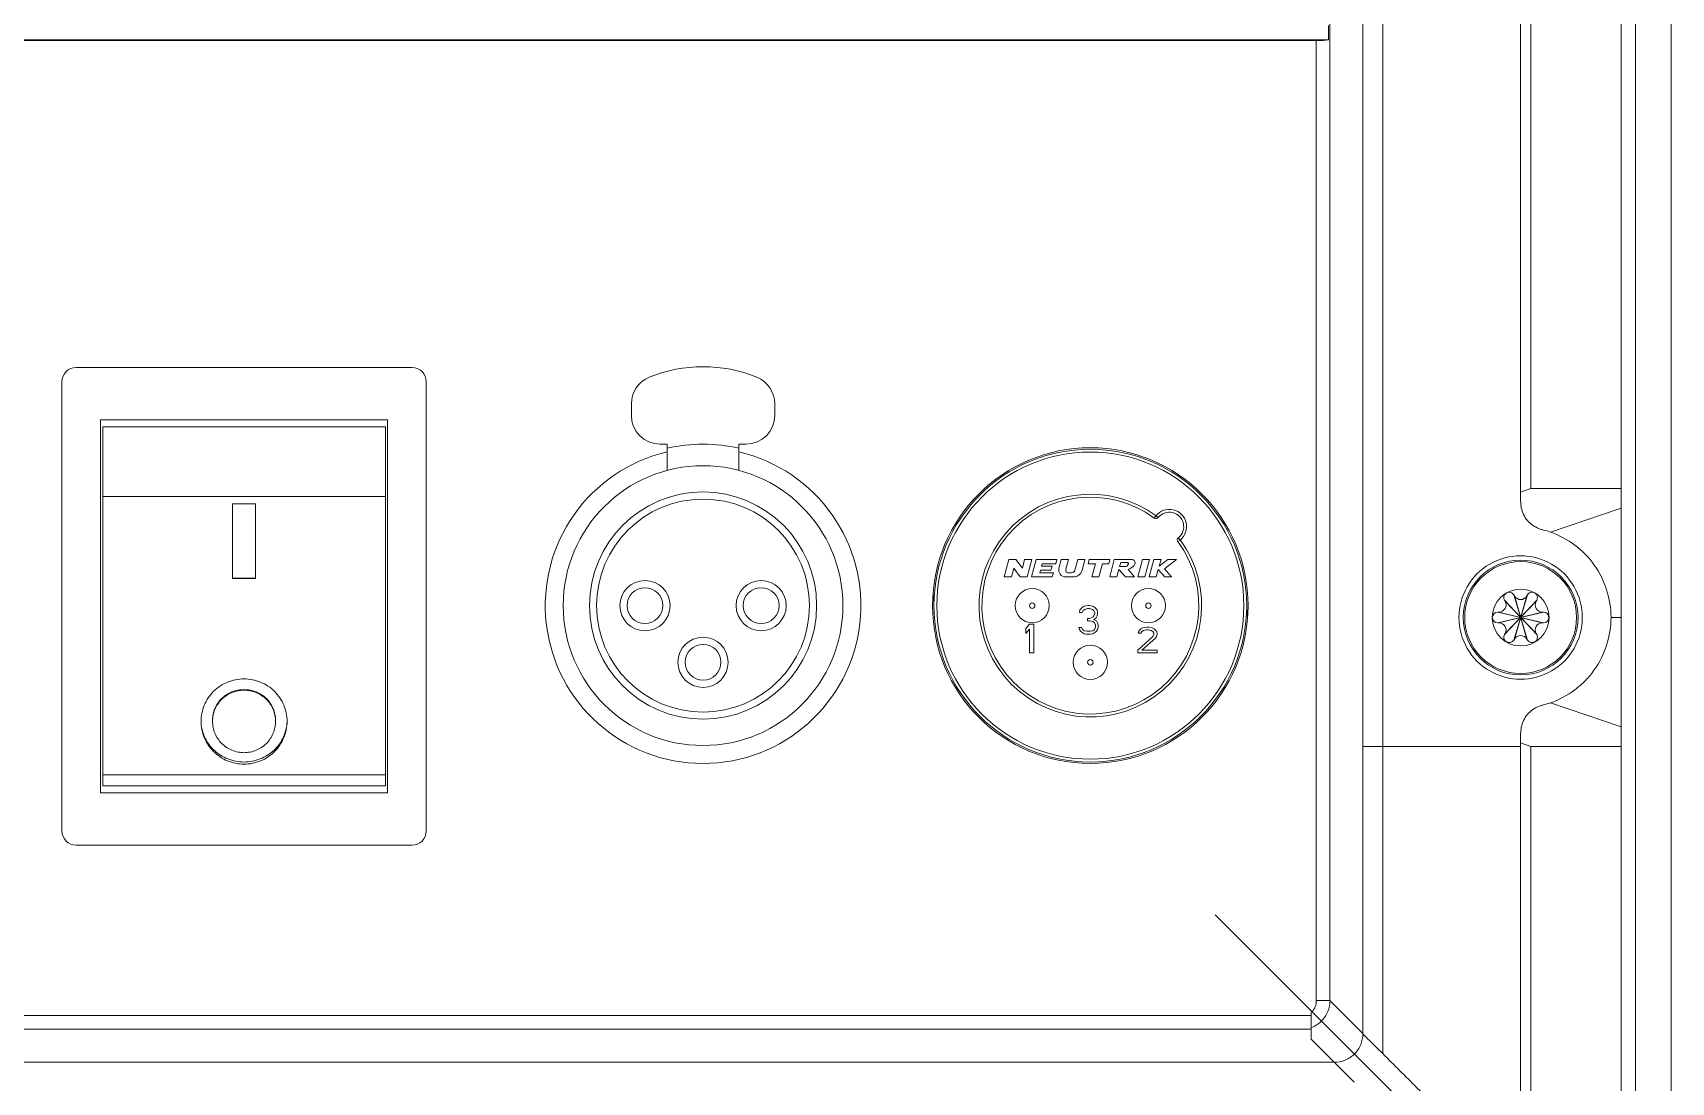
# Model space of a CAD drawing. Header units: millimetres. Extents: x 1177 to 4147, y 93 to 2194.
# Drawn here: x 3449.6 to 3563.8, y 1449.5 to 1522.6 of the extents above; entities that cross this region are included whole.
import ezdxf

# ---------------------------------------------------------------- set-up
doc = ezdxf.new("R2010")
doc.units = ezdxf.units.MM
doc.header["$LTSCALE"] = 0.1
doc.layers.get('0').update_dxf_attribs({"lineweight": 13})

msp = doc.modelspace()

# ---------------------------------------------------------------- linework, layer by layer
for p, q in [((3561.3, 1826.89), (3561.3, 1436.89)), ((3563.8, 1826.89), (3563.8, 1436.89)), ((3560.3, 1472.89), (3560.3, 1790.9)), ((3540, 1617.89), (3540, 1455.19)), ((3543.69, 1472.89), (3543.69, 1617.5)), ((3542.3, 1590.89), (3542.3, 1472.89)), ((3553.3, 1490.63), (3553.3, 1563.19)), ((3554, 1490.89), (3554, 1562.92)), ((3539.9, 1522.14), (3539.9, 1523.14)), ((3384.69, 1522.14), (3539.9, 1522.14)), ((3385.56, 1522.1), (3539.04, 1522.1)), ((3539.04, 1522.1), (3539.04, 1455.19)), ((3452.6, 1499.32), (3476, 1499.32)), ((3451.6, 1467.02), (3451.6, 1498.32)), ((3477, 1498.32), (3477, 1467.02)), ((3491.3, 1496.78), (3491.3, 1495.97)), ((3501.3, 1495.97), (3501.3, 1496.78)), ((3454.3, 1495.67), (3474.3, 1495.67)), ((3454.3, 1469.67), (3454.3, 1495.67)), ((3474.3, 1495.67), (3474.3, 1469.67)), ((3474.15, 1495.17), (3454.45, 1495.17)), ((3454.45, 1470.17), (3454.45, 1495.17)), ((3474.15, 1495.17), (3474.15, 1470.17)), ((3493.3, 1493.97), (3493.8, 1493.97)), ((3493.8, 1493.97), (3493.8, 1492.14)), ((3498.8, 1493.97), (3499.3, 1493.97)), ((3498.8, 1492.14), (3498.8, 1493.97)), ((3526.7, 1493.11), (3526.7, 1493.07)), ((3553.3, 1490.63), (3554, 1490.89)), ((3560.3, 1490.89), (3554, 1490.89)), ((3454.45, 1490.33), (3474.15, 1490.33)), ((3463.5, 1489.82), (3465.1, 1489.82)), ((3463.5, 1489.82), (3463.5, 1484.6)), ((3465.1, 1484.6), (3465.1, 1489.82)), ((3527.87, 1488.98), (3527.76, 1488.82)), ((3528.03, 1488.86), (3527.87, 1488.98)), ((3555.37, 1487.85), (3560.3, 1489.52)), ((3529.4, 1487.18), (3529.56, 1487.29)), ((3529.56, 1487.29), (3529.44, 1487.45)), ((3517.3, 1484.72), (3517.62, 1485.93)), ((3517.62, 1485.93), (3518.11, 1485.93)), ((3517.96, 1485.32), (3517.8, 1484.72)), ((3518.41, 1484.72), (3517.96, 1485.32)), ((3518.11, 1485.93), (3518.56, 1485.33)), ((3518.56, 1485.33), (3518.72, 1485.93)), ((3518.72, 1485.93), (3519.22, 1485.93)), ((3519.22, 1485.93), (3518.9, 1484.72)), ((3519.2, 1484.72), (3519.52, 1485.93)), ((3519.52, 1485.93), (3520.97, 1485.93)), ((3519.82, 1485.18), (3519.78, 1485.01)), ((3519.78, 1485.01), (3520.73, 1485.01)), ((3520.55, 1485.18), (3519.82, 1485.18)), ((3519.95, 1485.64), (3519.9, 1485.47)), ((3519.9, 1485.47), (3520.63, 1485.47)), ((3520.9, 1485.64), (3519.95, 1485.64)), ((3520.63, 1485.47), (3520.55, 1485.18)), ((3520.73, 1485.01), (3520.65, 1484.72)), ((3520.97, 1485.93), (3520.9, 1485.64)), ((3521.11, 1485.33), (3521.27, 1485.93)), ((3521.27, 1485.93), (3521.78, 1485.93)), ((3521.78, 1485.93), (3521.59, 1485.25)), ((3521.78, 1485.01), (3521.99, 1485.01)), ((3522.22, 1485.19), (3522.42, 1485.93)), ((3522.42, 1485.93), (3522.92, 1485.93)), ((3522.92, 1485.93), (3522.72, 1485.17)), ((3523.14, 1485.64), (3523.22, 1485.93)), ((3523.65, 1485.64), (3523.14, 1485.64)), ((3523.22, 1485.93), (3524.67, 1485.93)), ((3523.4, 1484.72), (3523.65, 1485.64)), ((3524.15, 1485.64), (3523.9, 1484.72)), ((3524.59, 1485.64), (3524.15, 1485.64)), ((3524.67, 1485.93), (3524.59, 1485.64)), ((3524.65, 1484.72), (3524.97, 1485.93)), ((3524.97, 1485.93), (3526.18, 1485.93)), ((3525.29, 1485.23), (3525.15, 1484.72)), ((3525.74, 1484.72), (3525.29, 1485.23)), ((3525.42, 1485.73), (3525.34, 1485.44)), ((3525.71, 1485.44), (3525.34, 1485.44)), ((3525.42, 1485.73), (3525.9, 1485.73)), ((3525.74, 1485.45), (3525.71, 1485.44)), ((3525.77, 1485.45), (3525.74, 1485.45)), ((3525.81, 1485.46), (3525.77, 1485.45)), ((3525.81, 1485.46), (3525.84, 1485.47)), ((3525.84, 1485.47), (3525.86, 1485.49)), ((3525.86, 1485.49), (3525.88, 1485.5)), ((3525.88, 1485.5), (3525.9, 1485.52)), ((3525.9, 1485.73), (3525.92, 1485.73)), ((3525.9, 1485.52), (3525.91, 1485.54)), ((3525.91, 1485.54), (3525.92, 1485.56)), ((3525.92, 1485.73), (3525.92, 1485.72)), ((3525.92, 1485.72), (3525.93, 1485.71)), ((3525.93, 1485.58), (3525.92, 1485.56)), ((3525.93, 1485.71), (3525.94, 1485.69)), ((3525.94, 1485.6), (3525.93, 1485.58)), ((3526.08, 1485.31), (3525.93, 1485.23)), ((3525.93, 1485.23), (3526.38, 1484.72)), ((3525.94, 1485.69), (3525.94, 1485.68)), ((3525.94, 1485.68), (3525.95, 1485.66)), ((3525.95, 1485.64), (3525.94, 1485.62)), ((3525.94, 1485.62), (3525.94, 1485.6)), ((3525.95, 1485.66), (3525.95, 1485.64)), ((3526.15, 1485.35), (3526.08, 1485.31)), ((3526.21, 1485.39), (3526.15, 1485.35)), ((3526.18, 1485.93), (3526.22, 1485.93)), ((3526.27, 1485.43), (3526.21, 1485.39)), ((3526.22, 1485.93), (3526.26, 1485.92)), ((3526.26, 1485.92), (3526.3, 1485.91)), ((3526.32, 1485.47), (3526.27, 1485.43)), ((3526.3, 1485.91), (3526.34, 1485.89)), ((3526.36, 1485.51), (3526.32, 1485.47)), ((3526.34, 1485.89), (3526.37, 1485.86)), ((3526.39, 1485.56), (3526.36, 1485.51)), ((3526.37, 1485.86), (3526.39, 1485.83)), ((3526.39, 1485.83), (3526.41, 1485.79)), ((3526.41, 1485.61), (3526.39, 1485.56)), ((3526.41, 1485.79), (3526.42, 1485.75)), ((3526.43, 1485.67), (3526.41, 1485.61)), ((3526.42, 1485.75), (3526.43, 1485.71)), ((3526.43, 1485.71), (3526.43, 1485.67)), ((3526.6, 1484.72), (3526.93, 1485.93)), ((3526.93, 1485.93), (3527.43, 1485.93)), ((3527.43, 1485.93), (3527.1, 1484.72)), ((3527.4, 1484.72), (3527.73, 1485.93)), ((3527.73, 1485.93), (3528.23, 1485.93)), ((3528.04, 1485.23), (3527.9, 1484.72)), ((3528.49, 1484.72), (3528.04, 1485.23)), ((3528.23, 1485.93), (3528.1, 1485.46)), ((3528.1, 1485.46), (3528.71, 1485.93)), ((3529.3, 1485.93), (3528.47, 1485.29)), ((3528.47, 1485.29), (3528.97, 1484.72)), ((3528.71, 1485.93), (3529.3, 1485.93)), ((3465.1, 1484.64), (3463.5, 1484.64)), ((3465.1, 1484.6), (3463.5, 1484.6)), ((3517.8, 1484.72), (3517.3, 1484.72)), ((3518.9, 1484.72), (3518.41, 1484.72)), ((3520.65, 1484.72), (3519.2, 1484.72)), ((3522.13, 1484.72), (3521.58, 1484.72)), ((3523.9, 1484.72), (3523.4, 1484.72)), ((3525.15, 1484.72), (3524.65, 1484.72)), ((3526.38, 1484.72), (3525.74, 1484.72)), ((3527.1, 1484.72), (3526.6, 1484.72)), ((3527.9, 1484.72), (3527.4, 1484.72)), ((3528.97, 1484.72), (3528.49, 1484.72)), ((3512.4, 1482.72), (3512.4, 1483.48)), ((3522.87, 1482.68), (3523.14, 1482.72)), ((3523.14, 1482.72), (3523.21, 1482.72)), ((3523.21, 1482.72), (3523.47, 1482.68)), ((3534.2, 1482.72), (3534.2, 1481.96)), ((3552.17, 1483.09), (3554.42, 1480.7)), ((3552.22, 1483.02), (3552.17, 1483.09)), ((3552.17, 1480.7), (3554.42, 1483.09)), ((3552.22, 1483.02), (3554.38, 1480.77)), ((3552.22, 1480.77), (3554.38, 1483.02)), ((3552.82, 1483.47), (3552.87, 1483.39)), ((3552.82, 1483.47), (3553.77, 1480.32)), ((3552.82, 1480.32), (3553.77, 1483.47)), ((3552.87, 1483.39), (3553.73, 1480.39)), ((3552.87, 1480.39), (3553.73, 1483.39)), ((3553.73, 1483.39), (3553.77, 1483.47)), ((3554.42, 1483.09), (3554.38, 1483.02)), ((3522.54, 1482.25), (3522.57, 1482.42)), ((3522.72, 1482.25), (3522.54, 1482.25)), ((3522.57, 1482.42), (3522.72, 1482.59)), ((3522.72, 1482.59), (3522.87, 1482.68)), ((3522.8, 1482.38), (3522.72, 1482.25)), ((3522.91, 1482.46), (3522.8, 1482.38)), ((3523.1, 1482.51), (3522.91, 1482.46)), ((3523.25, 1482.51), (3523.1, 1482.51)), ((3523.1, 1481.82), (3523.25, 1481.82)), ((3523.1, 1481.65), (3523.1, 1481.82)), ((3523.25, 1481.65), (3523.1, 1481.65)), ((3523.44, 1482.46), (3523.25, 1482.51)), ((3523.25, 1481.82), (3523.47, 1481.91)), ((3523.47, 1481.61), (3523.25, 1481.65)), ((3523.55, 1482.38), (3523.44, 1482.46)), ((3523.47, 1482.68), (3523.62, 1482.59)), ((3523.47, 1481.91), (3523.55, 1482)), ((3523.59, 1481.53), (3523.47, 1481.61)), ((3523.62, 1482.25), (3523.55, 1482.38)), ((3523.55, 1482), (3523.62, 1482.17)), ((3523.7, 1481.87), (3523.55, 1481.74)), ((3523.55, 1481.74), (3523.74, 1481.65)), ((3523.62, 1482.59), (3523.77, 1482.42)), ((3523.62, 1482.17), (3523.62, 1482.25)), ((3523.77, 1482), (3523.7, 1481.87)), ((3523.74, 1481.65), (3523.81, 1481.53)), ((3523.77, 1482.42), (3523.81, 1482.25)), ((3523.81, 1482.17), (3523.77, 1482)), ((3523.81, 1482.25), (3523.81, 1482.17)), ((3551.7, 1481.52), (3554.9, 1482.27)), ((3551.7, 1482.27), (3551.78, 1482.27)), ((3551.7, 1482.27), (3554.9, 1481.52)), ((3551.78, 1481.52), (3554.81, 1482.27)), ((3551.78, 1482.27), (3554.81, 1481.52)), ((3554.81, 1482.27), (3554.9, 1482.27)), ((3559.6, 1481.89), (3560.3, 1481.89)), ((3518.8, 1481.12), (3519.07, 1481.42)), ((3518.8, 1480.78), (3518.8, 1481.12)), ((3519.07, 1481.08), (3518.8, 1480.78)), ((3519.07, 1481.42), (3519.35, 1481.42)), ((3519.07, 1479.42), (3519.07, 1481.08)), ((3519.35, 1481.42), (3519.35, 1479.42)), ((3522.5, 1481.19), (3522.69, 1481.19)), ((3522.54, 1481.06), (3522.5, 1481.19)), ((3522.61, 1480.93), (3522.54, 1481.06)), ((3522.72, 1480.85), (3522.61, 1480.93)), ((3522.69, 1481.19), (3522.72, 1481.1)), ((3522.72, 1481.1), (3522.8, 1481.02)), ((3522.87, 1480.76), (3522.72, 1480.85)), ((3522.8, 1481.02), (3522.87, 1480.97)), ((3522.87, 1480.97), (3523.06, 1480.93)), ((3523.02, 1480.72), (3522.87, 1480.76)), ((3523.32, 1480.72), (3523.02, 1480.72)), ((3523.06, 1480.93), (3523.29, 1480.93)), ((3523.29, 1480.93), (3523.47, 1480.97)), ((3523.47, 1480.76), (3523.32, 1480.72)), ((3523.47, 1480.97), (3523.55, 1481.02)), ((3523.62, 1480.85), (3523.47, 1480.76)), ((3523.55, 1481.02), (3523.62, 1481.1)), ((3523.66, 1481.36), (3523.59, 1481.53)), ((3523.62, 1481.1), (3523.66, 1481.19)), ((3523.74, 1480.93), (3523.62, 1480.85)), ((3523.66, 1481.19), (3523.66, 1481.36)), ((3523.81, 1481.06), (3523.74, 1480.93)), ((3523.81, 1481.53), (3523.85, 1481.36)), ((3523.85, 1481.19), (3523.81, 1481.06)), ((3523.85, 1481.36), (3523.85, 1481.19)), ((3526.6, 1479.61), (3527.65, 1480.57)), ((3526.64, 1480.8), (3526.67, 1480.95)), ((3526.82, 1480.8), (3526.64, 1480.8)), ((3526.67, 1480.95), (3526.82, 1481.1)), ((3526.82, 1481.1), (3526.97, 1481.18)), ((3526.9, 1480.91), (3526.82, 1480.8)), ((3527.01, 1480.99), (3526.9, 1480.91)), ((3527.84, 1480.45), (3526.9, 1479.61)), ((3526.97, 1481.18), (3527.24, 1481.22)), ((3527.2, 1481.03), (3527.01, 1480.99)), ((3527.35, 1481.03), (3527.2, 1481.03)), ((3527.24, 1481.22), (3527.39, 1481.22)), ((3527.54, 1480.99), (3527.35, 1481.03)), ((3527.39, 1481.22), (3527.61, 1481.18)), ((3527.65, 1480.91), (3527.54, 1480.99)), ((3527.61, 1481.18), (3527.76, 1481.1)), ((3527.72, 1480.8), (3527.65, 1480.91)), ((3527.65, 1480.57), (3527.72, 1480.72)), ((3527.72, 1480.72), (3527.72, 1480.8)), ((3527.76, 1481.1), (3527.91, 1480.95)), ((3527.91, 1480.57), (3527.84, 1480.45)), ((3527.91, 1480.95), (3527.95, 1480.8)), ((3527.95, 1480.72), (3527.91, 1480.57)), ((3527.95, 1480.8), (3527.95, 1480.72)), ((3551.78, 1481.52), (3551.7, 1481.52)), ((3552.17, 1480.7), (3552.22, 1480.77)), ((3554.38, 1480.77), (3554.42, 1480.7)), ((3554.9, 1481.52), (3554.81, 1481.52)), ((3519.35, 1479.42), (3519.07, 1479.42)), ((3526.6, 1479.42), (3526.6, 1479.61)), ((3527.95, 1479.42), (3526.6, 1479.42)), ((3526.9, 1479.61), (3527.95, 1479.61)), ((3527.95, 1479.61), (3527.95, 1479.42)), ((3552.87, 1480.39), (3552.82, 1480.32)), ((3553.77, 1480.32), (3553.73, 1480.39)), ((3555.37, 1475.94), (3560.3, 1474.27)), ((3519.06, 1472.68), (3519.06, 1472.67)), ((3553.3, 1472.89), (3542.3, 1472.89)), ((3542.3, 1452.89), (3542.3, 1472.89)), ((3543.69, 1451.5), (3543.69, 1472.89)), ((3553.3, 1473.16), (3554, 1472.89)), ((3553.3, 1473.16), (3553.3, 1472.89)), ((3553.3, 1441.89), (3553.3, 1472.89)), ((3553.99, 1472.89), (3560.31, 1472.89)), ((3554, 1441.5), (3554, 1472.89)), ((3560.31, 1437.89), (3560.31, 1472.89)), ((3454.45, 1470.93), (3474.15, 1470.93)), ((3454.45, 1470.17), (3474.15, 1470.17)), ((3474.3, 1469.67), (3454.3, 1469.67)), ((3476, 1466.02), (3452.6, 1466.02)), ((3560.3, 1432.89), (3532.01, 1461.18)), ((3538.7, 1454.15), (3385.9, 1454.15)), ((3538.7, 1452.59), (3538.7, 1454.38)), ((3540, 1455.19), (3542.3, 1452.89)), ((3538.7, 1453.19), (3385.9, 1453.19)), ((3540.3, 1450.89), (3538.7, 1452.5)), ((3401.3, 1450.89), (3523.3, 1450.89)), ((3538.7, 1450.89), (3523.3, 1450.89)), ((3540.3, 1450.89), (3538.7, 1450.89)), ((3541.69, 1449.5), (3540.3, 1450.89))]:
    msp.add_line(p, q)
msp.add_lwpolyline([(3541.69, 1449.5), (3541.13, 1450.06), (3540.7, 1450.5), (3540.42, 1450.79), (3540.3, 1450.89)])
for centre, radius in [((3523.3, 1482.72), 11), ((3523.3, 1482.72), 10.9), ((3523.3, 1482.72), 10.7), ((3496.3, 1482.72), 9.75), ((3496.3, 1482.72), 7.92), ((3496.3, 1482.72), 7.42), ((3553.3, 1481.89), 4), ((3553.3, 1481.89), 3.9), ((3492.25, 1482.72), 1.75), ((3492.25, 1482.72), 1.25), ((3500.35, 1482.72), 1.75), ((3500.35, 1482.72), 1.25), ((3519.25, 1482.72), 1.19), ((3527.35, 1482.72), 1.19), ((3553.3, 1481.89), 1.98), ((3519.25, 1482.72), 0.19), ((3527.35, 1482.72), 0.19), ((3496.3, 1478.77), 1.75), ((3496.3, 1478.77), 1.25), ((3523.3, 1478.77), 1.19), ((3523.3, 1478.77), 0.19)]:
    msp.add_circle(centre, radius)
for centre, radius, start, end in [((3452.6, 1498.32), 1, 90, 180), ((3476, 1498.32), 1, 0, 90), ((3496.3, 1489.37), 10, 67.9757, 112.0243), ((3493.3, 1496.78), 2, 112.0243, 180), ((3499.3, 1496.78), 2, 0, 67.9757), ((3493.3, 1495.97), 2, 180, 270), ((3499.3, 1495.97), 2, 270, 0), ((3496.3, 1482.72), 11, 103.1366, 76.8634), ((3496.3, 1482.72), 11.25, 77.1604, 102.8396), ((3523.3, 1482.72), 7.76, 53.8414, 36.1586), ((3523.3, 1482.72), 7.56, 53.8427, 36.1573), ((3527.87, 1488.98), 0.2, 233.8427, 321.5371), ((3528.81, 1488.23), 1.2, 308.4652, 141.5294), ((3528.81, 1488.23), 1, 308.4629, 141.5371), ((3529.56, 1487.29), 0.2, 128.4629, 216.1573), ((3553.3, 1481.89), 4.3, 359.999, 180.0004), ((3521.58, 1485.2), 0.484, 165, 270), ((3521.78, 1485.2), 0.194, 165, 270), ((3521.99, 1485.25), 0.242, 270, 345), ((3522.13, 1485.32), 0.605, 270, 345), ((3551.78, 1482.77), 0.5, 270, 30), ((3552.5, 1483.28), 0.375, 30, 210), ((3553.3, 1483.64), 0.5, 210, 330), ((3554.1, 1483.28), 0.375, 330, 150), ((3554.81, 1482.77), 0.5, 150, 270), ((3553.3, 1481.89), 4.3, 179.9996, 359.9998), ((3551.7, 1481.89), 0.375, 90, 270), ((3554.9, 1481.89), 0.375, 270, 90), ((3551.78, 1481.02), 0.5, 330, 90), ((3552.5, 1480.51), 0.375, 150, 330), ((3553.3, 1480.14), 0.5, 30, 150), ((3554.1, 1480.51), 0.375, 210, 30), ((3554.81, 1481.02), 0.5, 90, 210), ((3452.6, 1467.02), 1, 180, 270), ((3476, 1467.02), 1, 270, 0), ((3538.12, 1455.08), 0.909, 309.6647, 314.9778)]:
    msp.add_arc(centre, radius, start, end)
msp.add_ellipse((3539.04, 1522.19), major_axis=(1, 0), ratio=0.087489, start_param=-1.570796, end_param=-0.523599)
for points, knots in [([(3555.37, 1487.85), (3555.22, 1487.91), (3554.98, 1487.96), (3554.67, 1488.05), (3554.37, 1488.17), (3554.02, 1488.39), (3553.68, 1488.74), (3553.43, 1489.17), (3553.31, 1489.65), (3553.29, 1490.14), (3553.3, 1490.46), (3553.3, 1490.63)], [0, 0, 0, 0, 0.124625, 0.186952, 0.249361, 0.374625, 0.499991, 0.625059, 0.750326, 0.875138, 1, 1, 1, 1]), ([(3559.6, 1481.89), (3559.6, 1482.54), (3559.39, 1483.84), (3558.52, 1485.61), (3557.14, 1487.01), (3555.98, 1487.63), (3555.37, 1487.85)], [0, 0, 0, 0, 0.250599, 0.500544, 0.750085, 1, 1, 1, 1]), ([(3555.37, 1475.94), (3555.98, 1476.15), (3556.85, 1476.62), (3557.83, 1477.48), (3558.66, 1478.47), (3559.39, 1479.94), (3559.6, 1481.25), (3559.6, 1481.89)], [0, 0, 0, 0, 0.249797, 0.374811, 0.499821, 0.749591, 1, 1, 1, 1]), ([(3461.3, 1474.65), (3461.3, 1474.85), (3461.34, 1475.23), (3461.51, 1475.79), (3461.79, 1476.31), (3462.16, 1476.76), (3462.62, 1477.13), (3463.14, 1477.4), (3463.71, 1477.57), (3464.1, 1477.61), (3464.3, 1477.61)], [0, 0, 0, 0, 0.124211, 0.248417, 0.372785, 0.497468, 0.622558, 0.74807, 0.873945, 1, 1, 1, 1]), ([(3464.3, 1477.61), (3464.49, 1477.61), (3464.89, 1477.57), (3465.45, 1477.4), (3465.98, 1477.13), (3466.43, 1476.76), (3466.81, 1476.31), (3467.09, 1475.79), (3467.26, 1475.23), (3467.3, 1474.85), (3467.3, 1474.65)], [0, 0, 0, 0, 0.126052, 0.251923, 0.377434, 0.502525, 0.627208, 0.75158, 0.875791, 1, 1, 1, 1]), ([(3462.1, 1474.73), (3462.1, 1474.87), (3462.13, 1475.15), (3462.25, 1475.55), (3462.46, 1475.93), (3462.73, 1476.25), (3463.07, 1476.52), (3463.45, 1476.72), (3463.87, 1476.84), (3464.15, 1476.86), (3464.3, 1476.86)], [0, 0, 0, 0, 0.123094, 0.246481, 0.370407, 0.495032, 0.620418, 0.746489, 0.873118, 1, 1, 1, 1]), ([(3462.1, 1474.65), (3462.1, 1474.8), (3462.13, 1475.08), (3462.25, 1475.49), (3462.46, 1475.87), (3462.73, 1476.2), (3463.07, 1476.47), (3463.45, 1476.67), (3463.87, 1476.79), (3464.15, 1476.82), (3464.3, 1476.82)], [0, 0, 0, 0, 0.124183, 0.248399, 0.372802, 0.497521, 0.622639, 0.748145, 0.873999, 1, 1, 1, 1]), ([(3464.3, 1476.86), (3464.44, 1476.86), (3464.73, 1476.84), (3465.15, 1476.72), (3465.53, 1476.52), (3465.86, 1476.25), (3466.14, 1475.93), (3466.34, 1475.55), (3466.47, 1475.15), (3466.5, 1474.87), (3466.5, 1474.73)], [0, 0, 0, 0, 0.126882, 0.253508, 0.379578, 0.504962, 0.629586, 0.753514, 0.876904, 1, 1, 1, 1]), ([(3464.3, 1476.82), (3464.44, 1476.82), (3464.73, 1476.79), (3465.15, 1476.67), (3465.53, 1476.47), (3465.86, 1476.2), (3466.14, 1475.87), (3466.34, 1475.49), (3466.47, 1475.08), (3466.5, 1474.8), (3466.5, 1474.65)], [0, 0, 0, 0, 0.126, 0.251852, 0.377357, 0.502473, 0.627191, 0.751596, 0.875816, 1, 1, 1, 1]), ([(3555.37, 1475.94), (3555.21, 1475.88), (3554.98, 1475.83), (3554.66, 1475.74), (3554.36, 1475.62), (3554.02, 1475.4), (3553.68, 1475.04), (3553.43, 1474.61), (3553.31, 1474.14), (3553.29, 1473.65), (3553.3, 1473.33), (3553.3, 1473.16)], [0, 0, 0, 0, 0.12465, 0.186974, 0.249351, 0.374632, 0.500034, 0.625065, 0.750316, 0.875143, 1, 1, 1, 1]), ([(3464.3, 1471.67), (3464.1, 1471.67), (3463.71, 1471.71), (3463.14, 1471.88), (3462.62, 1472.16), (3462.16, 1472.54), (3461.79, 1472.99), (3461.51, 1473.51), (3461.34, 1474.07), (3461.3, 1474.46), (3461.3, 1474.65)], [0, 0, 0, 0, 0.125729, 0.251387, 0.376868, 0.50211, 0.627054, 0.751671, 0.875969, 1, 1, 1, 1]), ([(3461.3, 1474.65), (3461.3, 1474.47), (3461.35, 1474.09), (3461.53, 1473.56), (3461.82, 1473.06), (3462.19, 1472.63), (3462.65, 1472.28), (3463.16, 1472.02), (3463.72, 1471.86), (3464.11, 1471.82), (3464.3, 1471.82)], [0, 0, 0, 0, 0.123081, 0.246483, 0.370437, 0.495087, 0.620482, 0.74655, 0.873146, 1, 1, 1, 1]), ([(3464.3, 1472.47), (3464.15, 1472.47), (3463.87, 1472.5), (3463.45, 1472.63), (3463.07, 1472.83), (3462.73, 1473.1), (3462.46, 1473.44), (3462.25, 1473.82), (3462.13, 1474.23), (3462.1, 1474.51), (3462.1, 1474.65)], [0, 0, 0, 0, 0.125764, 0.251459, 0.376941, 0.502168, 0.627078, 0.751663, 0.875946, 1, 1, 1, 1]), ([(3466.5, 1474.65), (3466.5, 1474.51), (3466.47, 1474.23), (3466.34, 1473.82), (3466.14, 1473.44), (3465.87, 1473.1), (3465.53, 1472.83), (3465.15, 1472.63), (3464.73, 1472.5), (3464.44, 1472.47), (3464.3, 1472.47)], [0, 0, 0, 0, 0.124051, 0.248332, 0.372915, 0.497825, 0.623054, 0.748538, 0.874236, 1, 1, 1, 1]), ([(3464.3, 1471.82), (3464.49, 1471.82), (3464.88, 1471.86), (3465.43, 1472.02), (3465.95, 1472.28), (3466.4, 1472.63), (3466.78, 1473.06), (3467.06, 1473.56), (3467.24, 1474.09), (3467.29, 1474.47), (3467.3, 1474.65)], [0, 0, 0, 0, 0.126853, 0.253446, 0.379513, 0.504907, 0.629558, 0.753513, 0.876917, 1, 1, 1, 1]), ([(3467.3, 1474.65), (3467.3, 1474.46), (3467.26, 1474.07), (3467.09, 1473.51), (3466.81, 1472.99), (3466.44, 1472.54), (3465.98, 1472.16), (3465.46, 1471.88), (3464.89, 1471.71), (3464.5, 1471.67), (3464.3, 1471.67)], [0, 0, 0, 0, 0.124032, 0.248326, 0.372939, 0.497883, 0.623124, 0.748606, 0.874268, 1, 1, 1, 1]), ([(3539.04, 1455.19), (3539.05, 1455.05), (3539.01, 1454.77), (3538.86, 1454.53), (3538.76, 1454.43)], [0, 0, 0, 0, 0.500127, 1, 1, 1, 1]), ([(3539.04, 1455.19), (3539.15, 1455.19), (3539.35, 1455.19), (3539.63, 1455.19), (3539.84, 1455.19), (3539.96, 1455.19), (3540, 1455.19)], [0, 0, 0, 0, 0.332639, 0.630508, 0.860971, 1, 1, 1, 1]), ([(3540.01, 1455.19), (3540.01, 1454.93), (3539.9, 1454.4), (3539.6, 1453.96), (3539.42, 1453.77)], [0, 0, 0, 0, 0.499104, 1, 1, 1, 1]), ([(3538.7, 1452.59), (3538.7, 1452.59), (3538.71, 1452.56), (3538.69, 1452.54), (3538.68, 1452.52), (3538.69, 1452.5), (3538.7, 1452.5)], [0, 0, 0, 0, 0.24629, 0.630902, 0.810073, 1, 1, 1, 1]), ([(3541.71, 1451.48), (3541.9, 1451.66), (3542.2, 1452.11), (3542.3, 1452.63), (3542.3, 1452.89)], [0, 0, 0, 0, 0.499984, 1, 1, 1, 1]), ([(3542.3, 1452.89), (3542.31, 1452.87), (3542.36, 1452.82), (3542.46, 1452.72), (3542.6, 1452.57), (3542.85, 1452.32), (3543.22, 1451.96), (3543.53, 1451.66), (3543.69, 1451.5)], [0, 0, 0, 0, 0.03529, 0.109981, 0.216009, 0.345914, 0.654261, 1, 1, 1, 1]), ([(3540.3, 1450.89), (3540.56, 1450.89), (3541.09, 1451), (3541.53, 1451.3), (3541.71, 1451.48)], [0, 0, 0, 0, 0.500016, 1, 1, 1, 1]), ([(3543.69, 1451.5), (3544.48, 1450.7), (3546.48, 1448.72), (3549.68, 1445.51), (3552.1, 1443.11), (3553.3, 1441.89)], [0, 0, 0, 0, 0.247271, 0.622366, 1, 1, 1, 1])]:
    msp.add_open_spline(points, degree=3, knots=knots)
msp.add_open_spline([(3539.42, 1453.77), (3539.22, 1453.57), (3538.97, 1453.41), (3538.7, 1453.31)], degree=3)

doc.saveas('drawing.dxf')
